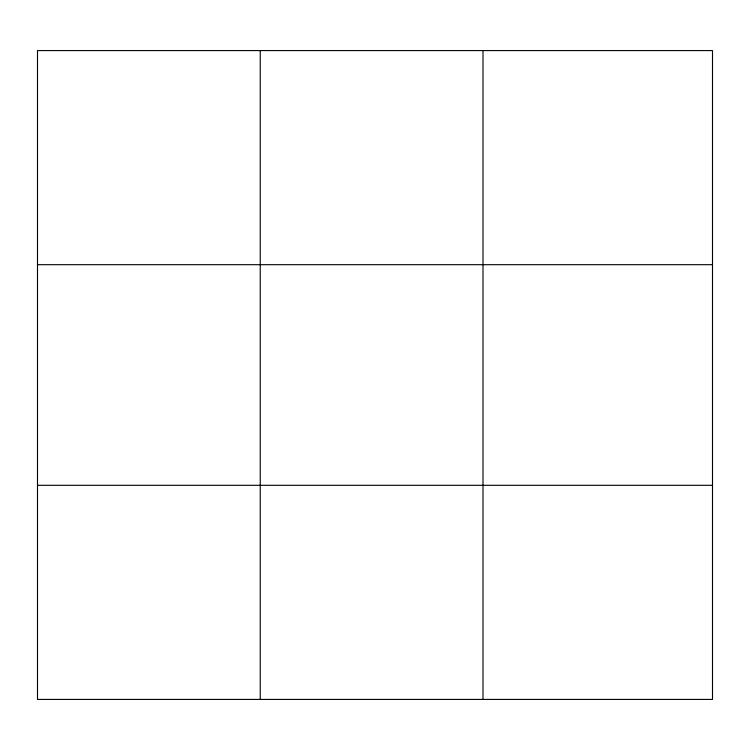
<?xml version="1.0" encoding="UTF-8"?>
<svg xmlns="http://www.w3.org/2000/svg" width="750" height="750" viewBox="0 0 750 750"><rect width="100%" height="100%" fill="white"/><g stroke="black" fill="none" stroke-linecap="round" stroke-linejoin="round"><path stroke-width="1.12" d="M260.25 50.578L260.25 699.422M483 50.578L483 699.422M37.5 264.694L712.5 264.694M37.5 485.306L712.5 485.306M712.5 679.95L712.5 699.422L37.5 699.422L37.5 50.578L712.5 50.578L712.5 679.95"/></g></svg>
